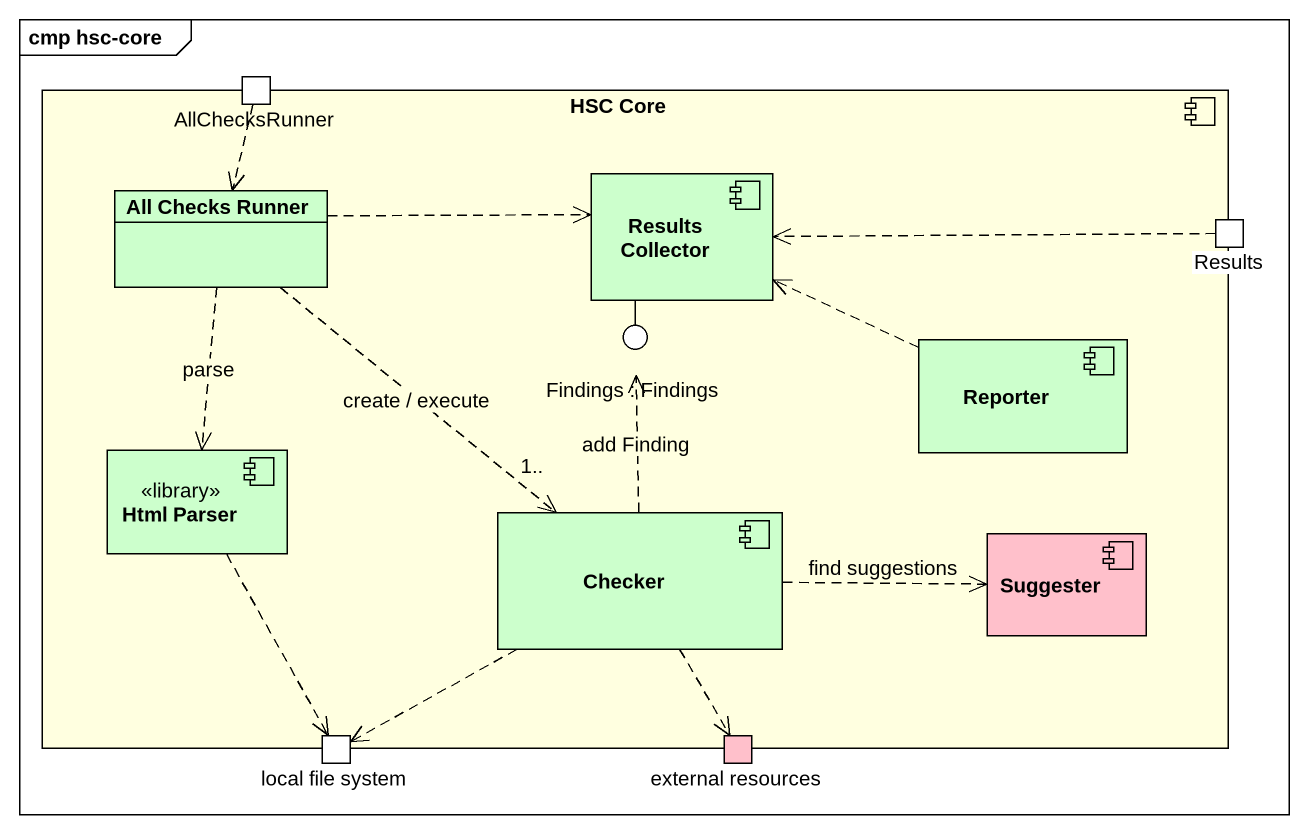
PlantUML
@startuml
mainframe cmp hsc-core
allowmixing
hide circle
hide empty members
component "HSC Core" as HSC_Core #FFFFE0 {
  port AllChecksRunner
  class "All Checks Runner" as All_Checks_Runner #CCFFCC
  component "Results Collector" as Results_Collector #CCFFCC
  port Results
  component Reporter #CCFFCC
  component "Html Parser" as Html_Parser <<library>> #CCFFCC
  component Checker #CCFFCC
  component Suggester #FFC0CB
  port "local file system" as local_file_system
  port "external resources" as external_resources #FFC0CB
}
() "Findings : Findings" as Findings
Results_Collector -- Findings
AllChecksRunner ..> All_Checks_Runner
All_Checks_Runner .right.> Results_Collector
All_Checks_Runner ..> Html_Parser : parse
All_Checks_Runner ..> "1.." Checker : create / execute
Results .left.> Results_Collector
Reporter .left.> Results_Collector
Html_Parser ..> local_file_system
Checker .up.> Findings : add Finding
Checker .right.> Suggester : find suggestions
Checker .left.> local_file_system
Checker ..> external_resources
@enduml
